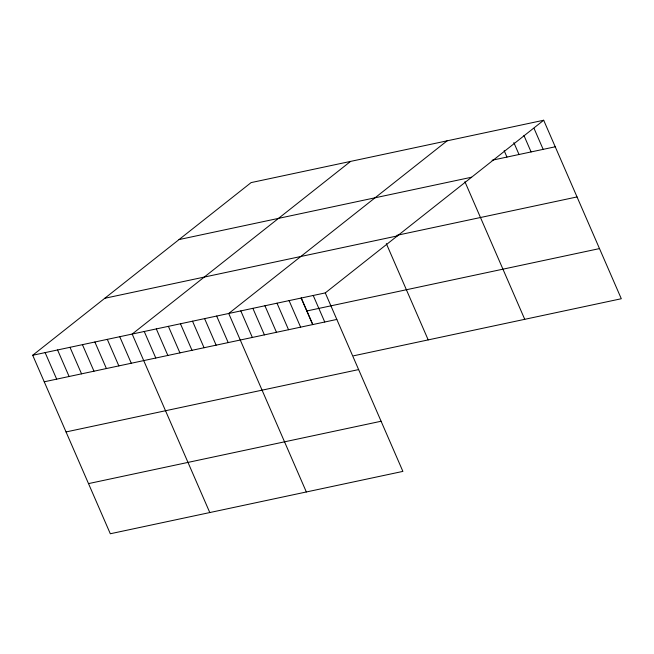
<?xml version="1.0" encoding="UTF-8"?>
<svg xmlns="http://www.w3.org/2000/svg" width="654" height="654" viewBox="0 0 654 654"><rect width="100%" height="100%" fill="white"/><g stroke="black" fill="none" stroke-linecap="round" stroke-linejoin="round"><path stroke-width="0.98" d="M543.687 120.246L325.283 292.902L402.897 471.395L110.313 533.754L32.7 355.261L251.103 182.605L543.687 120.246L621.3 298.739L353.585 355.801M350.585 161.399L132.182 334.055L209.787 512.556M447.132 140.823L228.728 313.479L306.342 491.971M492.094 160.238L555.23 146.79M179.032 239.577L471.616 177.218M396.921 235.317L577.032 196.936M104.771 298.281L397.354 235.922M32.7 355.261L325.283 292.902M306.914 310.952L599.497 248.594M44.243 381.797L336.826 319.438M66.046 431.942L358.629 369.584M88.511 483.608L381.094 421.25M534.007 128.307L543.155 149.357M523.928 135.46L531.089 151.932M513.848 142.605L519.023 154.499M504.169 150.665L506.948 157.074M464.904 181.689L524.745 319.324M386.334 243.623L428.198 339.9M313.217 295.469L324.752 322.013M301.298 298.036L312.367 323.493M301.142 298.044L312.686 324.588M289.076 300.619L300.619 327.155M277.01 303.186L288.545 329.73M264.935 305.761L276.478 332.306M252.869 308.336L264.412 334.873M240.803 310.903L252.338 337.448M216.662 316.054L228.205 342.59M204.596 318.621L216.131 345.165M192.521 321.196L204.064 347.74M180.455 323.771L191.998 350.307M168.389 326.338L179.924 352.882M156.314 328.913L167.857 355.457M144.248 331.488L155.791 358.024M119.747 336.704L131.282 363.248M107.305 339.361L118.848 365.897M94.871 342.009L106.414 368.545M82.437 344.658L93.98 371.202M70.003 347.307L81.546 373.851M57.568 349.955L69.111 376.5M45.134 352.604L56.677 379.148"/></g></svg>
